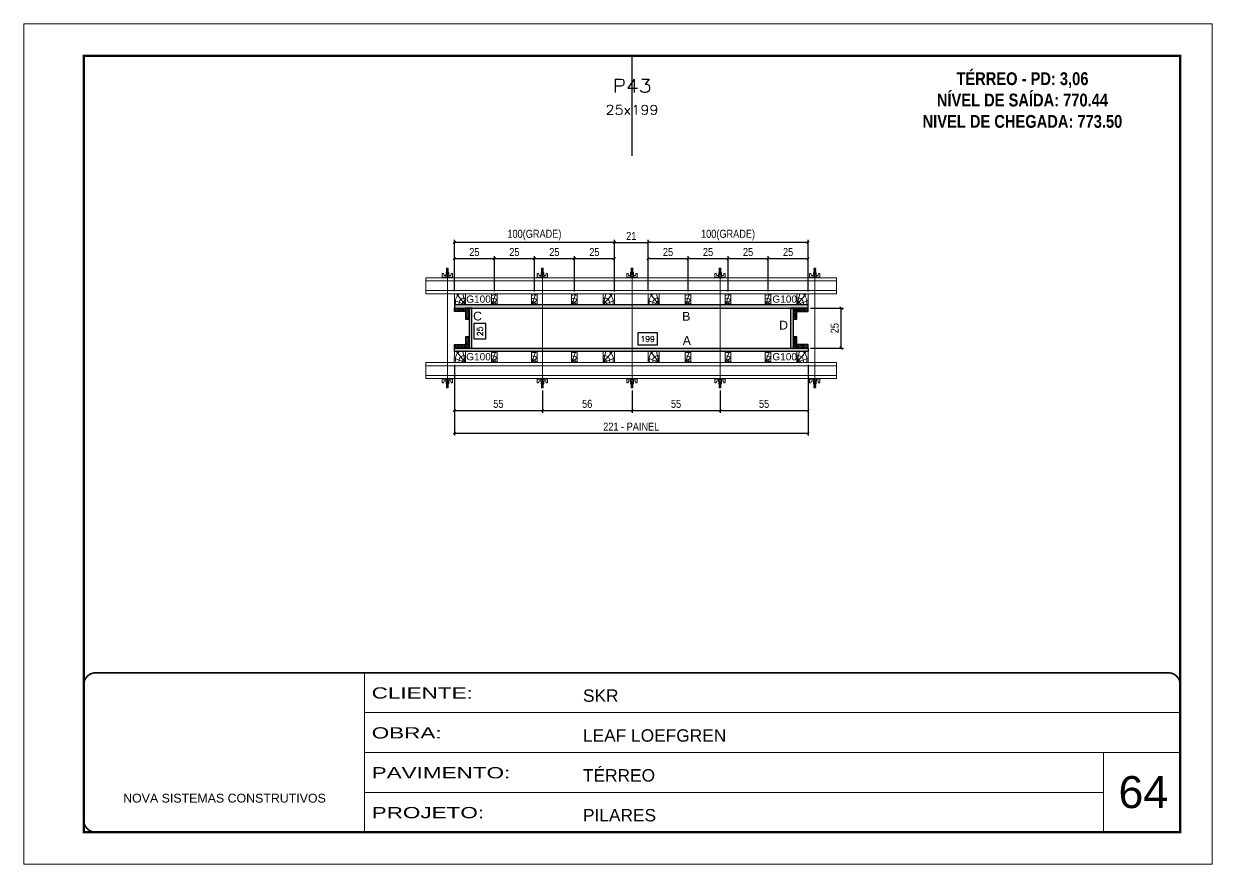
# Model space of a CAD drawing. Extents: x 14400 to 27878, y -21631 to 6985.
# Drawn here: x 19168 to 20653, y -11294 to -10244 of the extents above; entities that cross this region are included whole.
import ezdxf
from ezdxf.enums import TextEntityAlignment as Align

# ---------------------------------------------------------------- set-up
doc = ezdxf.new("R2010")
doc.units = 0
for name, pattern in [('CONTINUO', [0]), ('DASHED', [0.75, 0.5, -0.25]), ('HIDDEN', [0.375, 0.25, -0.125])]:
    doc.linetypes.add(name, pattern=pattern)
for name, color, linetype, lineweight in [('CARIMBO', 255, 'Continuous', 9), ('Folhas', 255, 'Continuous', 9), ('Hachura', 251, 'Continuous', 9), ('Madeira', 126, 'Continuous', 18), ('Perfil Metálico', 224, 'Continuous', 18), ('SARRAFO DE PRESSAO', 251, 'DASHED', 9), ('Texto Seção', 7, 'Continuous', 15)]:
    doc.layers.add(name, color=color, linetype=linetype, lineweight=lineweight)
for name, color, linetype in [('CHAPA', 1, 'Continuous'), ('COTA', 241, 'Continuous'), ('NOMENCLATURA', 7, 'Continuous'), ('SARRAFO', 251, 'Continuous'), ('Texto de Titulo', 7, 'Continuous'), ('Texto Qtd Sarr', 242, 'Continuous'), ('TEXTO_GERAL', 7, 'Continuous')]:
    doc.layers.add(name, color=color, linetype=linetype)
doc.styles.add('ARIAL', font='arial.ttf')
doc.styles.add('COTA TECNICA 2X', font='techl___.ttf', dxfattribs={"height": 10})
doc.styles.add('ROMANC', font='techb___.ttf', dxfattribs={"height": 2.5})
doc.styles.add('ROMANS', font='romans.shx')
doc.styles.add('SANSSERIF', font='sas_____.pfb')
doc.styles.add('Tecnologia', font='')
doc.styles.get('Tecnologia').set_extended_font_data('Forgotten Futurist')
doc.dimstyles.new('SECAO PILAR', dxfattribs={"dimtxt": 10, "dimasz": 3, "dimexe": 3, "dimexo": 3, "dimgap": 3, "dimtad": 1, "dimdec": 1, "dimlfac": 0.5, "dimzin": 12, "dimdsep": 46, "dimtxsty": 'COTA TECNICA 2X', "dimblk1": 'OBLIQUE', "dimblk2": 'OBLIQUE', "dimsah": 1, "dimcen": 0.9, "dimclrd": 256, "dimclre": 256, "dimclrt": 256, "dimadec": 1, "dimazin": 3, "dimtfac": 1, "dimtdec": 1, "dimtmove": 0, "dimatfit": 3, "dimfxl": 1, "dimtolj": 1, "dimtzin": 12, "dimarcsym": 0})
doc.dimstyles.new('SECÇÃO 2', dxfattribs={"dimtxt": 7, "dimasz": 6, "dimexe": 0.18, "dimexo": 2, "dimgap": -4, "dimtad": 3, "dimdec": 1, "dimlfac": 0.5, "dimzin": 12, "dimdsep": 46, "dimtxsty": 'ROMANS', "dimblk": 'ARCHTICK', "dimcen": 0.09, "dimse1": 1, "dimse2": 1, "dimsd1": 1, "dimsd2": 1, "dimclrd": 180, "dimclre": 5, "dimclrt": 1, "dimadec": 0, "dimazin": 3, "dimtfac": 1, "dimtdec": 1, "dimtofl": 0, "dimtmove": 0, "dimatfit": 3, "dimldrblk": 'ARCHTICK', "dimfxl": 1, "dimtolj": 1, "dimtzin": 0, "dimarcsym": 0})

# ---------------------------------------------------------------- blocks, each defined once
blk = doc.blocks.new('9999999999')
at = {"color": 30, "linetype": 'CONTINUO'}
for p, q in [((98564.6, 34230.2), (98564.6, 34429.4)), ((98564.6, 34379.6), (99584, 34379.6)), ((98564.6, 34329.8), (99488, 34329.8)), ((99584, 34329.8), (99488, 34329.8)), ((99488, 34329.8), (99488, 34230.2)), ((98564.6, 34280), (99488, 34280))]:
    blk.add_line(p, q, dxfattribs=at)
at = {"color": 30, "linetype": 'CONTINUO', "const_width": 2}
blk.add_lwpolyline([(99584, 34230.2), (99584, 34414.4, 0.414214), (99569, 34429.4), (98229, 34429.4, 0.414214), (98214, 34414.4), (98214, 34245.2, 0.414214), (98229, 34230.2), (99584, 34230.2)], format="xyb", dxfattribs=at)
at = {"layer": 'Folhas'}
blk.add_lwpolyline([(98139, 34190.2), (99624, 34190.2), (99624, 35240.2), (98139, 35240.2)], close=True, dxfattribs=at)
at = {"layer": 'Folhas', "color": 30, "const_width": 3}
blk.add_lwpolyline([(98214, 34230.2), (99584, 34230.2), (99584, 35200.2), (98214, 35200.2)], close=True, dxfattribs=at)
at = {"color": 7, "linetype": 'Continuous', "ltscale": 5, "style": 'ARIAL'}
for s, height, p in [('SKR', 15.48, (98837.7, 34393.1)), ('LEAF LOEFGREN', 15.483, (98837.7, 34343.3)), ('TÉRREO', 15.48, (98837.7, 34293.5)), ('NOVA SISTEMAS CONSTRUTIVOS', 11.059, (98263.2, 34267.2)), ('PILARES', 15.48, (98837.7, 34243.7))]:
    blk.add_text(s, height=height, dxfattribs=at).set_placement(p)
at = {"layer": 'Folhas', "color": 7, "style": 'Tecnologia', "width": 1.5}
for s, p in [('CLIENTE:', (98573.7, 34397.2)), ('OBRA:', (98573.7, 34347.3)), ('PAVIMENTO:', (98573.7, 34297.5)), ('PROJETO:', (98573.7, 34247.7))]:
    blk.add_text(s, height=14, dxfattribs=at).set_placement(p)
blk = doc.blocks.new('*D2473')
at = {"layer": 'COTA', "color": 180, "lineweight": -2, "transparency": 16777216}
for p, q in [((19745.9, -10618.4), (19730.9, -10618.4)), ((19730.9, -10618.4), (19730.9, -10637.7)), ((19745.9, -10637.7), (19745.9, -10618.4)), ((19730.9, -10637.7), (19745.9, -10637.7))]:
    blk.add_line(p, q, dxfattribs=at)
at = {"layer": 'Defpoints', "color": 0, "transparency": 16777216}
for p in [(19745.8, -10599.2), (19745.8, -10649.2), (19749.9, -10649.2)]:
    blk.add_point(p, dxfattribs=at)
at = {"layer": 'COTA', "color": 1, "transparency": 16777216, "insert": (19738.4, -10628.1), "char_height": 7, "attachment_point": 5, "rotation": 90, "style": 'ROMANS'}
blk.add_mtext('\\A1;25', dxfattribs=at)
blk = doc.blocks.new('_ArchTick')
at = {"color": 0, "linetype": 'ByBlock', "const_width": 0.15}
blk.add_lwpolyline([(-0.5, -0.5), (0.5, 0.5)], dxfattribs=at)
blk = doc.blocks.new('*D2474')
at = {"layer": 'COTA', "color": 180, "lineweight": -2, "transparency": 16777216}
for p, q in [((19960.3, -10630.2), (19935.6, -10630.2)), ((19935.6, -10630.2), (19935.6, -10645.2)), ((19960.3, -10645.2), (19960.3, -10630.2)), ((19935.6, -10645.2), (19960.3, -10645.2))]:
    blk.add_line(p, q, dxfattribs=at)
at = {"layer": 'Defpoints', "color": 0, "transparency": 16777216}
for p in [(19728.5, -10649.2), (20126.5, -10649.2), (20126.5, -10649.2)]:
    blk.add_point(p, dxfattribs=at)
at = {"layer": 'COTA', "color": 1, "transparency": 16777216, "insert": (19948, -10637.7), "char_height": 7, "attachment_point": 5, "style": 'ROMANS'}
blk.add_mtext('\\A1;199', dxfattribs=at)
blk = doc.blocks.new('_Oblique')
at = {"color": 0, "linetype": 'ByBlock', "lineweight": -2}
blk.add_line((-0.5, -0.5), (0.5, 0.5), dxfattribs=at)
blk = doc.blocks.new('*D2475')
at = {"layer": 'COTA', "lineweight": -2, "transparency": 16777216}
for p, q in [((19706.5, -10670.1), (19706.5, -10758.3)), ((20148.5, -10670.1), (20148.5, -10758.3)), ((19706.5, -10755.3), (20148.5, -10755.3))]:
    blk.add_line(p, q, dxfattribs=at)
at = {"layer": 'Defpoints', "color": 0, "transparency": 16777216}
for p in [(19706.5, -10667.1), (20148.5, -10667.1), (20148.5, -10755.3)]:
    blk.add_point(p, dxfattribs=at)
at = {"layer": 'COTA', "lineweight": -2, "transparency": 16777216, "xscale": 3, "yscale": 3, "zscale": 3, "rotation": 180}
blk.add_blockref('_Oblique', (19706.5, -10755.3), dxfattribs=at)
at = {"layer": 'COTA', "lineweight": -2, "transparency": 16777216, "xscale": 3, "yscale": 3, "zscale": 3}
blk.add_blockref('_Oblique', (20148.5, -10755.3), dxfattribs=at)
at = {"layer": 'COTA', "transparency": 16777216, "insert": (19927.5, -10747.2), "char_height": 10, "attachment_point": 5, "style": 'COTA TECNICA 2X'}
blk.add_mtext('\\A1;221 - PAINEL', dxfattribs=at)
blk = doc.blocks.new('*D2476')
at = {"layer": 'COTA', "lineweight": -2, "transparency": 16777216}
for p, q in [((19706.5, -10670.2), (19706.5, -10729.9)), ((19816.5, -10701.9), (19816.5, -10729.9)), ((19706.5, -10726.9), (19816.5, -10726.9))]:
    blk.add_line(p, q, dxfattribs=at)
at = {"layer": 'Defpoints', "color": 0, "transparency": 16777216}
for p in [(19706.5, -10667.2), (19816.5, -10698.9), (19816.5, -10726.9)]:
    blk.add_point(p, dxfattribs=at)
at = {"layer": 'COTA', "lineweight": -2, "transparency": 16777216, "xscale": 3, "yscale": 3, "zscale": 3, "rotation": 180}
blk.add_blockref('_Oblique', (19706.5, -10726.9), dxfattribs=at)
at = {"layer": 'COTA', "lineweight": -2, "transparency": 16777216, "xscale": 3, "yscale": 3, "zscale": 3}
blk.add_blockref('_Oblique', (19816.5, -10726.9), dxfattribs=at)
at = {"layer": 'COTA', "transparency": 16777216, "insert": (19761.5, -10718.8), "char_height": 10, "attachment_point": 5, "style": 'COTA TECNICA 2X'}
blk.add_mtext('\\A1;55', dxfattribs=at)
blk = doc.blocks.new('*D2477')
at = {"layer": 'COTA', "lineweight": -2, "transparency": 16777216}
for p, q in [((20148.5, -10670.2), (20148.5, -10729.9)), ((20038.5, -10701.9), (20038.5, -10729.9)), ((20038.5, -10726.9), (20148.5, -10726.9))]:
    blk.add_line(p, q, dxfattribs=at)
at = {"layer": 'Defpoints', "color": 0, "transparency": 16777216}
for p in [(20148.5, -10667.2), (20038.5, -10698.9), (20148.5, -10726.9)]:
    blk.add_point(p, dxfattribs=at)
at = {"layer": 'COTA', "lineweight": -2, "transparency": 16777216, "xscale": 3, "yscale": 3, "zscale": 3, "rotation": 180}
blk.add_blockref('_Oblique', (20038.5, -10726.9), dxfattribs=at)
at = {"layer": 'COTA', "lineweight": -2, "transparency": 16777216, "xscale": 3, "yscale": 3, "zscale": 3}
blk.add_blockref('_Oblique', (20148.5, -10726.9), dxfattribs=at)
at = {"layer": 'COTA', "transparency": 16777216, "insert": (20093.5, -10718.8), "char_height": 10, "attachment_point": 5, "style": 'COTA TECNICA 2X'}
blk.add_mtext('\\A1;55', dxfattribs=at)
blk = doc.blocks.new('C')
at = {"layer": 'Hachura', "color": 0}
for p, q in [((0, 3.22), (0, -3.22)), ((0.45, 3.22), (0, 3.22)), ((0.46, 3.16), (0, 3.16)), ((0.46, 3.05), (0, 3.05)), ((0.46, 2.88), (0, 2.88)), ((0, 2.75), (0, -1.16)), ((0.46, 2.65), (0, 2.65)), ((0.46, 2.23), (0, 2.23)), ((0.46, 1.51), (0, 1.51)), ((0.39, 0.49), (0.17, 0.49)), ((0.45, -3.23), (0.45, 3.22)), ((0.45, 3.22), (2.58, 3.22)), ((1.74, 0.97), (0.45, 0.97)), ((1.45, 0.1), (0.45, 0.1)), ((1.35, 1.94), (1.35, 0.96)), ((2.58, 2.39), (1.47, 2.09)), ((1.74, -0.97), (1.74, 0.97)), ((1.74, 0.97), (1.74, 0.84)), ((1.74, 0.97), (1.74, 0.84)), ((1.74, 0.84), (3.35, 0.84)), ((3.35, 0.45), (1.74, 0.45)), ((2.58, 3.22), (2.58, 2.39)), ((3.32, 0.84), (3.32, -0.84)), ((3.35, 0.84), (3.35, -0.84)), ((3.68, 0.45), (3.35, 0.45)), ((3.84, -0.52), (3.35, 0.45)), ((3.35, 0.06), (3.67, -0.57)), ((3.68, 0.45), (4.16, -0.52)), ((3.72, 0.5), (4.25, -0.57)), ((4.37, -0.55), (3.83, 0.53)), ((4.15, 0.45), (3.93, 0.45)), ((4.42, -0.52), (3.93, 0.45)), ((4.15, 0.45), (4.26, 0.45)), ((4.26, 0.45), (4.74, -0.52)), ((4.3, 0.5), (4.83, -0.57)), ((4.95, -0.55), (4.41, 0.53)), ((4.51, 0.45), (4.84, 0.45)), ((5, -0.52), (4.51, 0.45)), ((4.84, 0.45), (5.32, -0.52)), ((4.88, 0.5), (5.41, -0.57)), ((5.53, -0.55), (4.99, 0.53)), ((5.58, -0.52), (5.09, 0.45)), ((5.42, 0.45), (5.09, 0.45)), ((5.58, -0.52), (5.09, 0.45)), ((5.42, 0.45), (5.74, -0.19)), ((5.46, 0.5), (5.74, -0.07)), ((5.74, 0.19), (5.57, 0.53)), ((5.74, 0.32), (5.68, 0.45)), ((5.68, 0.45), (5.74, 0.45)), ((5.74, 0.45), (5.9, 0.29)), ((5.74, 0.45), (5.74, -0.52)), ((5.9, -0.36), (5.9, 0.29)), ((0.45, 0), (0, 0)), ((0.46, -1.52), (0, -1.52)), ((0.46, -2.23), (0, -2.23)), ((0.46, -2.65), (0, -2.65)), ((0.46, -2.88), (0, -2.88)), ((0.46, -3.05), (0, -3.05)), ((0.46, -3.16), (0, -3.16)), ((0, -3.22), (2.57, -3.22)), ((0.08, -0.48), (0.29, -0.48)), ((0.29, -0.48), (0.4, -0.48)), ((0.45, 0), (0.45, -0.97)), ((0.45, -0.16), (1.45, -0.16)), ((0.45, -0.65), (0.45, -0.32)), ((0.45, -3.23), (0.45, -0.65)), ((0.45, -0.97), (1.74, -0.97)), ((1.35, -1.94), (1.35, -0.97)), ((2.58, -2.39), (1.47, -2.1)), ((3.35, -0.32), (1.74, -0.32)), ((3.35, -0.84), (1.74, -0.84)), ((2.58, -3.23), (2.58, -2.39)), ((3.35, -0.07), (3.58, -0.52)), ((3.35, -0.52), (3.58, -0.52)), ((3.84, -0.52), (4.16, -0.52)), ((4.42, -0.52), (4.74, -0.52)), ((4.63, -0.52), (4.74, -0.52)), ((5, -0.52), (5.32, -0.52)), ((5.58, -0.52), (5.74, -0.52)), ((5.74, -0.52), (5.9, -0.36)), ((5.74, -0.52), (5.74, -0.52))]:
    blk.add_line(p, q, dxfattribs=at)
for centre, radius, start, end in [((1.52, 1.94), 0.161, 104.74356, 180), ((1.44, -0.03), 0.129, 272.69497, 87.30503), ((3.81, 0.39), 0.143, 25.56881, 154.43119), ((4.39, 0.39), 0.143, 25.56881, 154.43119), ((4.97, 0.39), 0.143, 25.56881, 154.43119), ((5.55, 0.39), 0.143, 25.56881, 154.43119), ((0.17, -0.37), 0.174, 221.74404, 317.85924), ((1.52, -1.94), 0.161, 180, 255.25644), ((3.71, -0.4), 0.174, 222.14076, 318.25596), ((4.29, -0.4), 0.174, 222.14076, 318.25596), ((4.87, -0.4), 0.174, 222.14076, 318.25596), ((5.45, -0.4), 0.174, 222.14076, 318.25596), ((5.61, -0.4), 0.174, 317.85924, 318.25596)]:
    blk.add_arc(centre, radius, start, end, dxfattribs=at)
blk = doc.blocks.new('*D2478')
at = {"layer": 'COTA', "lineweight": -2, "transparency": 16777216}
for p, q in [((19928.5, -10701.9), (19928.5, -10729.9)), ((20038.5, -10701.9), (20038.5, -10729.9)), ((19928.5, -10726.9), (20038.5, -10726.9))]:
    blk.add_line(p, q, dxfattribs=at)
at = {"layer": 'Defpoints', "color": 0, "transparency": 16777216}
for p in [(19928.5, -10698.9), (20038.5, -10698.9), (20038.5, -10726.9)]:
    blk.add_point(p, dxfattribs=at)
at = {"layer": 'COTA', "lineweight": -2, "transparency": 16777216, "xscale": 3, "yscale": 3, "zscale": 3, "rotation": 180}
blk.add_blockref('_Oblique', (19928.5, -10726.9), dxfattribs=at)
at = {"layer": 'COTA', "lineweight": -2, "transparency": 16777216, "xscale": 3, "yscale": 3, "zscale": 3}
blk.add_blockref('_Oblique', (20038.5, -10726.9), dxfattribs=at)
at = {"layer": 'COTA', "transparency": 16777216, "insert": (19983.5, -10718.8), "char_height": 10, "attachment_point": 5, "style": 'COTA TECNICA 2X'}
blk.add_mtext('\\A1;55', dxfattribs=at)
blk = doc.blocks.new('*D2479')
at = {"layer": 'COTA', "lineweight": -2, "transparency": 16777216}
for p, q in [((20151.5, -10599.2), (20192.8, -10599.2)), ((20189.8, -10649.2), (20189.8, -10599.2)), ((20151.5, -10649.2), (20192.8, -10649.2))]:
    blk.add_line(p, q, dxfattribs=at)
at = {"layer": 'Defpoints', "color": 0, "transparency": 16777216}
for p in [(20148.5, -10599.2), (20189.8, -10599.2), (20148.5, -10649.2)]:
    blk.add_point(p, dxfattribs=at)
at = {"layer": 'COTA', "lineweight": -2, "transparency": 16777216, "xscale": 3, "yscale": 3, "zscale": 3}
for p, rotation in [((20189.8, -10599.2), 90), ((20189.8, -10649.2), 270)]:
    blk.add_blockref('_Oblique', p, dxfattribs=dict(at, rotation=rotation))
at = {"layer": 'COTA', "transparency": 16777216, "insert": (20181.7, -10624.2), "char_height": 10, "attachment_point": 5, "rotation": 90, "style": 'COTA TECNICA 2X'}
blk.add_mtext('\\A1;25', dxfattribs=at)
blk = doc.blocks.new('*D2480')
at = {"layer": 'COTA', "lineweight": -2, "transparency": 16777216}
for p, q in [((19816.5, -10701.9), (19816.5, -10729.9)), ((19928.5, -10701.9), (19928.5, -10729.9)), ((19816.5, -10726.9), (19928.5, -10726.9))]:
    blk.add_line(p, q, dxfattribs=at)
at = {"layer": 'Defpoints', "color": 0, "transparency": 16777216}
for p in [(19816.5, -10698.9), (19928.5, -10698.9), (19928.5, -10726.9)]:
    blk.add_point(p, dxfattribs=at)
at = {"layer": 'COTA', "lineweight": -2, "transparency": 16777216, "xscale": 3, "yscale": 3, "zscale": 3, "rotation": 180}
blk.add_blockref('_Oblique', (19816.5, -10726.9), dxfattribs=at)
at = {"layer": 'COTA', "lineweight": -2, "transparency": 16777216, "xscale": 3, "yscale": 3, "zscale": 3}
blk.add_blockref('_Oblique', (19928.5, -10726.9), dxfattribs=at)
at = {"layer": 'COTA', "transparency": 16777216, "insert": (19872.5, -10718.8), "char_height": 10, "attachment_point": 5, "style": 'COTA TECNICA 2X'}
blk.add_mtext('\\A1;56', dxfattribs=at)
blk = doc.blocks.new('PONTALETE')
at = {"layer": 'Madeira'}
for q in [(2.71, 7), (7, 5.76), (7, 1.74)]:
    blk.add_line((0, 0), q, dxfattribs=at)
blk.add_lwpolyline([(0, 0), (7, 0), (7, 7), (0, 7)], close=True, dxfattribs=at)
for centre, radius, start, end in [((2.04, 0.06), 6.23, 37.28179, 109.09128), ((1.09, 0.9), 3.19, 343.60304, 109.98471), ((-0.21, -0.78), 3.09, 14.63219, 86.0383)]:
    blk.add_arc(centre, radius, start, end, dxfattribs=at)
blk = doc.blocks.new('MEIO PONTALETE')
at = {"layer": 'Madeira'}
for q in [(2.71, 7), (3.5, 2.88), (3.5, 0.87)]:
    blk.add_line((0, 0), q, dxfattribs=at)
blk.add_lwpolyline([(0, 0), (3.5, 0), (3.5, 7), (0, 7)], close=True, dxfattribs=at)
for centre, radius, start, end in [((2.04, 0.06), 6.23, 76.44987, 109.09128), ((1.09, 0.9), 3.19, 40.90626, 109.98471), ((-0.21, -0.78), 3.09, 14.63219, 86.0383)]:
    blk.add_arc(centre, radius, start, end, dxfattribs=at)
blk = doc.blocks.new('*D2469')
at = {"layer": 'COTA', "lineweight": -2, "transparency": 16777216}
for p, q in [((19948.5, -10578.1), (19948.5, -10534.2)), ((19948.5, -10537.2), (19998.5, -10537.2)), ((19998.5, -10578.2), (19998.5, -10534.2))]:
    blk.add_line(p, q, dxfattribs=at)
at = {"layer": 'Defpoints', "color": 0, "transparency": 16777216}
for p in [(19998.5, -10537.2), (19948.5, -10581.1), (19998.5, -10581.2)]:
    blk.add_point(p, dxfattribs=at)
at = {"layer": 'COTA', "lineweight": -2, "transparency": 16777216, "xscale": 3, "yscale": 3, "zscale": 3, "rotation": 180}
blk.add_blockref('_Oblique', (19948.5, -10537.2), dxfattribs=at)
at = {"layer": 'COTA', "lineweight": -2, "transparency": 16777216, "xscale": 3, "yscale": 3, "zscale": 3}
blk.add_blockref('_Oblique', (19998.5, -10537.2), dxfattribs=at)
at = {"layer": 'COTA', "transparency": 16777216, "insert": (19973.5, -10529.1), "char_height": 10, "attachment_point": 5, "style": 'COTA TECNICA 2X'}
blk.add_mtext('\\A1;25', dxfattribs=at)
blk = doc.blocks.new('*D2470')
at = {"layer": 'COTA', "lineweight": -2, "transparency": 16777216}
for p, q in [((19948.5, -10578.1), (19948.5, -10514)), ((20148.5, -10517), (19948.5, -10517)), ((20148.5, -10578.2), (20148.5, -10514))]:
    blk.add_line(p, q, dxfattribs=at)
at = {"layer": 'Defpoints', "color": 0, "transparency": 16777216}
for p in [(19948.5, -10517), (19948.5, -10581.1), (20148.5, -10581.2)]:
    blk.add_point(p, dxfattribs=at)
at = {"layer": 'COTA', "lineweight": -2, "transparency": 16777216, "xscale": 3, "yscale": 3, "zscale": 3, "rotation": 180}
blk.add_blockref('_Oblique', (19948.5, -10517), dxfattribs=at)
at = {"layer": 'COTA', "lineweight": -2, "transparency": 16777216, "xscale": 3, "yscale": 3, "zscale": 3}
blk.add_blockref('_Oblique', (20148.5, -10517), dxfattribs=at)
at = {"layer": 'COTA', "transparency": 16777216, "insert": (20048.5, -10507.8), "char_height": 10, "attachment_point": 5, "style": 'COTA TECNICA 2X'}
blk.add_mtext('\\A1;100(GRADE)', dxfattribs=at)
blk = doc.blocks.new('*D2481')
at = {"layer": 'COTA', "lineweight": -2, "transparency": 16777216}
for p, q in [((19998.5, -10578.2), (19998.5, -10534.2)), ((19998.5, -10537.2), (20048.5, -10537.2)), ((20048.5, -10578.2), (20048.5, -10534.2))]:
    blk.add_line(p, q, dxfattribs=at)
at = {"layer": 'Defpoints', "color": 0, "transparency": 16777216}
for p in [(20048.5, -10537.2), (19998.5, -10581.2), (20048.5, -10581.2)]:
    blk.add_point(p, dxfattribs=at)
at = {"layer": 'COTA', "lineweight": -2, "transparency": 16777216, "xscale": 3, "yscale": 3, "zscale": 3, "rotation": 180}
blk.add_blockref('_Oblique', (19998.5, -10537.2), dxfattribs=at)
at = {"layer": 'COTA', "lineweight": -2, "transparency": 16777216, "xscale": 3, "yscale": 3, "zscale": 3}
blk.add_blockref('_Oblique', (20048.5, -10537.2), dxfattribs=at)
at = {"layer": 'COTA', "transparency": 16777216, "insert": (20023.5, -10529.1), "char_height": 10, "attachment_point": 5, "style": 'COTA TECNICA 2X'}
blk.add_mtext('\\A1;25', dxfattribs=at)
blk = doc.blocks.new('*D2482')
at = {"layer": 'COTA', "lineweight": -2, "transparency": 16777216}
for p, q in [((20048.5, -10578.2), (20048.5, -10534.2)), ((20048.5, -10537.2), (20098.5, -10537.2)), ((20098.5, -10578.2), (20098.5, -10534.2))]:
    blk.add_line(p, q, dxfattribs=at)
at = {"layer": 'Defpoints', "color": 0, "transparency": 16777216}
for p in [(20098.5, -10537.2), (20048.5, -10581.2), (20098.5, -10581.2)]:
    blk.add_point(p, dxfattribs=at)
at = {"layer": 'COTA', "lineweight": -2, "transparency": 16777216, "xscale": 3, "yscale": 3, "zscale": 3, "rotation": 180}
blk.add_blockref('_Oblique', (20048.5, -10537.2), dxfattribs=at)
at = {"layer": 'COTA', "lineweight": -2, "transparency": 16777216, "xscale": 3, "yscale": 3, "zscale": 3}
blk.add_blockref('_Oblique', (20098.5, -10537.2), dxfattribs=at)
at = {"layer": 'COTA', "transparency": 16777216, "insert": (20073.5, -10529.1), "char_height": 10, "attachment_point": 5, "style": 'COTA TECNICA 2X'}
blk.add_mtext('\\A1;25', dxfattribs=at)
blk = doc.blocks.new('*D2483')
at = {"layer": 'COTA', "lineweight": -2, "transparency": 16777216}
for p, q in [((20098.5, -10578.2), (20098.5, -10534.2)), ((20098.5, -10537.2), (20148.5, -10537.2)), ((20148.5, -10578.2), (20148.5, -10534.2))]:
    blk.add_line(p, q, dxfattribs=at)
at = {"layer": 'Defpoints', "color": 0, "transparency": 16777216}
for p in [(20148.5, -10537.2), (20098.5, -10581.2), (20148.5, -10581.2)]:
    blk.add_point(p, dxfattribs=at)
at = {"layer": 'COTA', "lineweight": -2, "transparency": 16777216, "xscale": 3, "yscale": 3, "zscale": 3, "rotation": 180}
blk.add_blockref('_Oblique', (20098.5, -10537.2), dxfattribs=at)
at = {"layer": 'COTA', "lineweight": -2, "transparency": 16777216, "xscale": 3, "yscale": 3, "zscale": 3}
blk.add_blockref('_Oblique', (20148.5, -10537.2), dxfattribs=at)
at = {"layer": 'COTA', "transparency": 16777216, "insert": (20123.5, -10529.1), "char_height": 10, "attachment_point": 5, "style": 'COTA TECNICA 2X'}
blk.add_mtext('\\A1;25', dxfattribs=at)
blk = doc.blocks.new('*D2471')
at = {"layer": 'COTA', "lineweight": -2, "transparency": 16777216}
for p, q in [((19706.5, -10578.1), (19706.5, -10534.2)), ((19706.5, -10537.2), (19756.5, -10537.2)), ((19756.5, -10578.2), (19756.5, -10534.2))]:
    blk.add_line(p, q, dxfattribs=at)
at = {"layer": 'Defpoints', "color": 0, "transparency": 16777216}
for p in [(19756.5, -10537.2), (19706.5, -10581.1), (19756.5, -10581.2)]:
    blk.add_point(p, dxfattribs=at)
at = {"layer": 'COTA', "lineweight": -2, "transparency": 16777216, "xscale": 3, "yscale": 3, "zscale": 3, "rotation": 180}
blk.add_blockref('_Oblique', (19706.5, -10537.2), dxfattribs=at)
at = {"layer": 'COTA', "lineweight": -2, "transparency": 16777216, "xscale": 3, "yscale": 3, "zscale": 3}
blk.add_blockref('_Oblique', (19756.5, -10537.2), dxfattribs=at)
at = {"layer": 'COTA', "transparency": 16777216, "insert": (19731.5, -10529.1), "char_height": 10, "attachment_point": 5, "style": 'COTA TECNICA 2X'}
blk.add_mtext('\\A1;25', dxfattribs=at)
blk = doc.blocks.new('*D2472')
at = {"layer": 'COTA', "lineweight": -2, "transparency": 16777216}
for p, q in [((19706.5, -10578.1), (19706.5, -10514)), ((19906.5, -10517), (19706.5, -10517)), ((19906.5, -10578.2), (19906.5, -10514))]:
    blk.add_line(p, q, dxfattribs=at)
at = {"layer": 'Defpoints', "color": 0, "transparency": 16777216}
for p in [(19706.5, -10517), (19706.5, -10581.1), (19906.5, -10581.2)]:
    blk.add_point(p, dxfattribs=at)
at = {"layer": 'COTA', "lineweight": -2, "transparency": 16777216, "xscale": 3, "yscale": 3, "zscale": 3, "rotation": 180}
blk.add_blockref('_Oblique', (19706.5, -10517), dxfattribs=at)
at = {"layer": 'COTA', "lineweight": -2, "transparency": 16777216, "xscale": 3, "yscale": 3, "zscale": 3}
blk.add_blockref('_Oblique', (19906.5, -10517), dxfattribs=at)
at = {"layer": 'COTA', "transparency": 16777216, "insert": (19806.5, -10507.8), "char_height": 10, "attachment_point": 5, "style": 'COTA TECNICA 2X'}
blk.add_mtext('\\A1;100(GRADE)', dxfattribs=at)
blk = doc.blocks.new('*D2484')
at = {"layer": 'COTA', "lineweight": -2, "transparency": 16777216}
for p, q in [((19756.5, -10578.2), (19756.5, -10534.2)), ((19756.5, -10537.2), (19806.5, -10537.2)), ((19806.5, -10578.2), (19806.5, -10534.2))]:
    blk.add_line(p, q, dxfattribs=at)
at = {"layer": 'Defpoints', "color": 0, "transparency": 16777216}
for p in [(19806.5, -10537.2), (19756.5, -10581.2), (19806.5, -10581.2)]:
    blk.add_point(p, dxfattribs=at)
at = {"layer": 'COTA', "lineweight": -2, "transparency": 16777216, "xscale": 3, "yscale": 3, "zscale": 3, "rotation": 180}
blk.add_blockref('_Oblique', (19756.5, -10537.2), dxfattribs=at)
at = {"layer": 'COTA', "lineweight": -2, "transparency": 16777216, "xscale": 3, "yscale": 3, "zscale": 3}
blk.add_blockref('_Oblique', (19806.5, -10537.2), dxfattribs=at)
at = {"layer": 'COTA', "transparency": 16777216, "insert": (19781.5, -10529.1), "char_height": 10, "attachment_point": 5, "style": 'COTA TECNICA 2X'}
blk.add_mtext('\\A1;25', dxfattribs=at)
blk = doc.blocks.new('*D2485')
at = {"layer": 'COTA', "lineweight": -2, "transparency": 16777216}
for p, q in [((19806.5, -10578.2), (19806.5, -10534.2)), ((19806.5, -10537.2), (19856.5, -10537.2)), ((19856.5, -10578.2), (19856.5, -10534.2))]:
    blk.add_line(p, q, dxfattribs=at)
at = {"layer": 'Defpoints', "color": 0, "transparency": 16777216}
for p in [(19856.5, -10537.2), (19806.5, -10581.2), (19856.5, -10581.2)]:
    blk.add_point(p, dxfattribs=at)
at = {"layer": 'COTA', "lineweight": -2, "transparency": 16777216, "xscale": 3, "yscale": 3, "zscale": 3, "rotation": 180}
blk.add_blockref('_Oblique', (19806.5, -10537.2), dxfattribs=at)
at = {"layer": 'COTA', "lineweight": -2, "transparency": 16777216, "xscale": 3, "yscale": 3, "zscale": 3}
blk.add_blockref('_Oblique', (19856.5, -10537.2), dxfattribs=at)
at = {"layer": 'COTA', "transparency": 16777216, "insert": (19831.5, -10529.1), "char_height": 10, "attachment_point": 5, "style": 'COTA TECNICA 2X'}
blk.add_mtext('\\A1;25', dxfattribs=at)
blk = doc.blocks.new('*D2486')
at = {"layer": 'COTA', "lineweight": -2, "transparency": 16777216}
for p, q in [((19856.5, -10578.2), (19856.5, -10534.2)), ((19856.5, -10537.2), (19906.5, -10537.2)), ((19906.5, -10578.2), (19906.5, -10534.2))]:
    blk.add_line(p, q, dxfattribs=at)
at = {"layer": 'Defpoints', "color": 0, "transparency": 16777216}
for p in [(19906.5, -10537.2), (19856.5, -10581.2), (19906.5, -10581.2)]:
    blk.add_point(p, dxfattribs=at)
at = {"layer": 'COTA', "lineweight": -2, "transparency": 16777216, "xscale": 3, "yscale": 3, "zscale": 3, "rotation": 180}
blk.add_blockref('_Oblique', (19856.5, -10537.2), dxfattribs=at)
at = {"layer": 'COTA', "lineweight": -2, "transparency": 16777216, "xscale": 3, "yscale": 3, "zscale": 3}
blk.add_blockref('_Oblique', (19906.5, -10537.2), dxfattribs=at)
at = {"layer": 'COTA', "transparency": 16777216, "insert": (19881.5, -10529.1), "char_height": 10, "attachment_point": 5, "style": 'COTA TECNICA 2X'}
blk.add_mtext('\\A1;25', dxfattribs=at)
blk = doc.blocks.new('*D2487')
at = {"layer": 'COTA', "lineweight": -2, "transparency": 16777216}
for p, q in [((19906.5, -10578.2), (19906.5, -10514)), ((19906.5, -10517), (19948.5, -10517)), ((19948.5, -10578.1), (19948.5, -10514))]:
    blk.add_line(p, q, dxfattribs=at)
at = {"layer": 'Defpoints', "color": 0, "transparency": 16777216}
for p in [(19948.5, -10517), (19906.5, -10581.2), (19948.5, -10581.1)]:
    blk.add_point(p, dxfattribs=at)
at = {"layer": 'COTA', "lineweight": -2, "transparency": 16777216, "xscale": 3, "yscale": 3, "zscale": 3, "rotation": 180}
blk.add_blockref('_Oblique', (19906.5, -10517), dxfattribs=at)
at = {"layer": 'COTA', "lineweight": -2, "transparency": 16777216, "xscale": 3, "yscale": 3, "zscale": 3}
blk.add_blockref('_Oblique', (19948.5, -10517), dxfattribs=at)
at = {"layer": 'COTA', "transparency": 16777216, "insert": (19927.5, -10509), "char_height": 10, "attachment_point": 5, "style": 'COTA TECNICA 2X'}
blk.add_mtext('\\A1;21', dxfattribs=at)
blk = doc.blocks.new('titulo1')
at = {"layer": 'Defpoints', "color": 252, "linetype": 'HIDDEN', "ltscale": 2}
blk.add_line((0, 0), (0, 125), dxfattribs=at)
at = {"layer": 'Defpoints', "style": 'ROMANS', "oblique": 15}
blk.add_attdef('FOLHA', text='', height=10, dxfattribs=at).set_placement((0, 15.6), align=Align.MIDDLE_CENTER)
at = {"layer": 'Texto Qtd Sarr', "color": 3, "style": 'ROMANS', "oblique": 15}
for tag, height, p in [('TITULO', 17, (0, 71.4)), ('SEÇÃO', 12, (0, 41.5))]:
    blk.add_attdef(tag, text='', height=height, dxfattribs=at).set_placement(p, align=Align.MIDDLE_CENTER)

msp = doc.modelspace()

# ---------------------------------------------------------------- hatches: boundary and pattern name
at = {"layer": 'Hachura'}
h = msp.add_hatch(color=256, dxfattribs=at)
h.dxf.hatch_style = 1
h.paths.add_polyline_path([(20148.47, -10599.15), (20148.47, -10595.15), (19706.47, -10595.15), (19706.47, -10599.15)])
h = msp.add_hatch(dxfattribs=at)
h.set_pattern_fill('ANSI31', color=256, scale=0.5, angle=180, style=0)
h.set_pattern_definition([(225, (10582.515, -33494.9595), (1.12253202, -1.12253202), [])])
h.paths.add_polyline_path([(19720.47, -10603.55), (19720.47, -10599.15), (19706.47, -10599.15), (19706.47, -10603.55)])
h = msp.add_hatch(dxfattribs=at)
h.set_pattern_fill('ANSI31', color=256, scale=0.5, angle=270, style=0)
h.set_pattern_definition([(315, (42616.275, -20102.1032), (1.12253202, 1.12253202), [])])
h.paths.add_polyline_path([(19724.87, -10613.15), (19720.47, -10613.15), (19720.47, -10599.15), (19724.87, -10599.15)])
h = msp.add_hatch(color=256, dxfattribs=at)
h.dxf.hatch_style = 1
h.paths.add_polyline_path([(19724.87, -10649.15), (19728.47, -10649.15), (19728.47, -10599.15), (19724.87, -10599.15)])
h = msp.add_hatch(color=256, dxfattribs=at)
h.dxf.hatch_style = 1
h.paths.add_polyline_path([(20126.47, -10649.15), (20130.07, -10649.15), (20130.07, -10599.15), (20126.47, -10599.15)])
h = msp.add_hatch(dxfattribs=at)
h.set_pattern_fill('ANSI31', color=256, scale=0.5, angle=270, style=0)
h.set_pattern_definition([(315, (43025.875, -20102.1032), (1.12253202, 1.12253202), [])])
h.paths.add_polyline_path([(20134.47, -10613.15), (20130.07, -10613.15), (20130.07, -10599.15), (20134.47, -10599.15)])
h = msp.add_hatch(dxfattribs=at)
h.set_pattern_fill('ANSI31', color=256, scale=0.5, angle=180, style=0)
h.set_pattern_definition([(225, (11010.515, -33528.5595), (1.12253202, -1.12253202), [])])
h.paths.add_polyline_path([(20148.47, -10599.15), (20148.47, -10603.55), (20134.47, -10603.55), (20134.47, -10599.15)])
h = msp.add_hatch(dxfattribs=at)
h.set_pattern_fill('ANSI31', color=256, scale=0.5, angle=180, style=0)
h.set_pattern_definition([(225, (10582.515, -33540.5595), (1.12253202, -1.12253202), [])])
h.paths.add_polyline_path([(19720.47, -10649.15), (19720.47, -10644.75), (19706.47, -10644.75), (19706.47, -10649.15)])
h = msp.add_hatch(dxfattribs=at)
h.set_pattern_fill('ANSI31', color=256, scale=0.5, angle=270, style=0)
h.set_pattern_definition([(315, (42616.275, -20138.1032), (1.12253202, 1.12253202), [])])
h.paths.add_polyline_path([(19724.87, -10649.15), (19720.47, -10649.15), (19720.47, -10635.15), (19724.87, -10635.15)])
h = msp.add_hatch(dxfattribs=at)
h.set_pattern_fill('ANSI31', color=256, scale=0.5, angle=270, style=0)
h.set_pattern_definition([(315, (43025.875, -20138.1032), (1.12253202, 1.12253202), [])])
h.paths.add_polyline_path([(20134.47, -10649.15), (20130.07, -10649.15), (20130.07, -10635.15), (20134.47, -10635.15)])
h = msp.add_hatch(dxfattribs=at)
h.set_pattern_fill('ANSI31', color=256, scale=0.5, angle=180, style=0)
h.set_pattern_definition([(225, (10645.515, -33540.5595), (1.12253202, -1.12253202), [])])
h.paths.add_polyline_path([(20134.47, -10649.15), (20134.47, -10644.75), (20148.47, -10644.75), (20148.47, -10649.15)])
h = msp.add_hatch(color=256, dxfattribs=at)
h.dxf.hatch_style = 1
h.paths.add_polyline_path([(20148.47, -10649.15), (20148.47, -10653.15), (19706.47, -10653.15), (19706.47, -10649.15)])

# ---------------------------------------------------------------- linework, layer by layer
at = {"layer": 'CHAPA'}
for points in [[(20148.47, -10599.15), (20148.47, -10595.15), (19706.47, -10595.15), (19706.47, -10599.15)], [(19724.87, -10649.15), (19728.47, -10649.15), (19728.47, -10599.15), (19724.87, -10599.15)], [(20126.47, -10649.15), (20130.07, -10649.15), (20130.07, -10599.15), (20126.47, -10599.15)], [(20148.47, -10649.15), (20148.47, -10653.15), (19706.47, -10653.15), (19706.47, -10649.15)]]:
    msp.add_lwpolyline(points, close=True, dxfattribs=at)
at = {"layer": 'Hachura'}
for p, q in [((19697.78, -10697.92), (19697.78, -10554.18)), ((19816.47, -10697.92), (19816.47, -10554.18)), ((19928.47, -10697.92), (19928.47, -10554.18)), ((20038.47, -10697.92), (20038.47, -10554.18)), ((20156.86, -10697.92), (20156.86, -10554.18))]:
    msp.add_line(p, q, dxfattribs=at)
at = {"layer": 'Madeira'}
for points in [[(19706.47, -10595.15), (19706.48, -10581.15), (19906.48, -10581.15), (19906.46, -10595.15)], [(19948.47, -10595.15), (19948.49, -10581.15), (20148.48, -10581.15), (20148.47, -10595.15)], [(19706.45, -10667.14), (19706.47, -10653.14), (19906.46, -10653.14), (19906.44, -10667.14)], [(19948.46, -10667.14), (19948.47, -10653.14), (20148.47, -10653.14), (20148.45, -10667.14)]]:
    msp.add_lwpolyline(points, close=True, dxfattribs=at)
at = {"layer": 'Perfil Metálico'}
for p, q in [((20184.18, -10565.21), (19670.75, -10565.21)), ((20184.18, -10577.21), (19670.75, -10577.21)), ((20184.18, -10671.15), (19670.75, -10671.15)), ((20184.18, -10683.15), (19670.75, -10683.15))]:
    msp.add_line(p, q, dxfattribs=at)
for points in [[(20184.18, -10581.15), (20184.18, -10561.15), (19670.75, -10561.21), (19670.75, -10581.21)], [(19670.75, -10667.15), (19670.75, -10687.15), (20184.18, -10687.09), (20184.18, -10667.09)]]:
    msp.add_lwpolyline(points, close=True, dxfattribs=at)
at = {"layer": 'SARRAFO'}
for points in [[(19706.47, -10599.15), (19720.47, -10599.15), (19720.47, -10603.55), (19706.47, -10603.55)], [(19706.47, -10599.15), (19720.47, -10599.15), (19720.47, -10603.55), (19706.47, -10603.55)], [(19720.47, -10599.15), (19720.47, -10613.15), (19724.87, -10613.15), (19724.87, -10599.15)], [(19720.47, -10599.15), (19720.47, -10613.15), (19724.87, -10613.15), (19724.87, -10599.15)], [(20130.07, -10599.15), (20130.07, -10613.15), (20134.47, -10613.15), (20134.47, -10599.15)], [(20130.07, -10599.15), (20130.07, -10613.15), (20134.47, -10613.15), (20134.47, -10599.15)], [(20134.47, -10603.55), (20148.47, -10603.55), (20148.47, -10599.15), (20134.47, -10599.15)], [(20134.47, -10603.55), (20148.47, -10603.55), (20148.47, -10599.15), (20134.47, -10599.15)], [(19706.47, -10644.75), (19720.47, -10644.75), (19720.47, -10649.15), (19706.47, -10649.15)], [(19706.47, -10644.75), (19720.47, -10644.75), (19720.47, -10649.15), (19706.47, -10649.15)], [(19720.47, -10635.15), (19720.47, -10649.15), (19724.87, -10649.15), (19724.87, -10635.15)], [(19720.47, -10635.15), (19720.47, -10649.15), (19724.87, -10649.15), (19724.87, -10635.15)], [(20130.07, -10635.15), (20130.07, -10649.15), (20134.47, -10649.15), (20134.47, -10635.15)], [(20130.07, -10635.15), (20130.07, -10649.15), (20134.47, -10649.15), (20134.47, -10635.15)], [(20148.47, -10644.75), (20134.47, -10644.75), (20134.47, -10649.15), (20148.47, -10649.15)], [(20148.47, -10644.75), (20134.47, -10644.75), (20134.47, -10649.15), (20148.47, -10649.15)]]:
    msp.add_lwpolyline(points, close=True, dxfattribs=at)

# ---------------------------------------------------------------- block references
at = {"layer": 'Hachura', "linetype": 'Continuous', "yscale": 2, "zscale": 2}
for p, xscale, rotation in [((19697.79, -10561.18), -2, 270), ((19816.46, -10561.18), 2, 90.00000000000001), ((19928.46, -10561.18), 2, 90.00000000000001), ((20038.46, -10561.18), 2, 90.00000000000001), ((20156.85, -10561.18), 2, 90.00000000000001), ((19697.78, -10687.12), 2, 270), ((19816.47, -10687.12), -2, 90), ((19928.47, -10687.12), -2, 90), ((20038.47, -10687.12), -2, 90), ((20156.86, -10687.12), -2, 90)]:
    msp.add_blockref('C', p, dxfattribs=dict(at, xscale=xscale, rotation=rotation))
at = {"layer": 'Madeira'}
for name, p, xscale, yscale, zscale, rotation in [('PONTALETE', (19720.47, -10595.16), 2, 2, 2, 89.93708930310329), ('MEIO PONTALETE', (19752.97, -10595.15), 1.999999997962732, 1.999999997962732, 1.999999997962732, 359.9370893031033), ('MEIO PONTALETE', (19802.97, -10595.15), 1.999999997962732, 1.999999997962732, 1.999999997962732, 359.9370893031033), ('MEIO PONTALETE', (19852.97, -10595.15), 1.999999997962732, 1.999999997962732, 1.999999997962732, 359.9370893031033), ('PONTALETE', (19892.46, -10595.14), -2, 2, 2, 269.9370893031033), ('PONTALETE', (19962.47, -10595.16), 2, 2, 2, 89.93708930310329), ('MEIO PONTALETE', (19994.97, -10595.15), 1.999999997962732, 1.999999997962732, 1.999999997962732, 359.9370893031033), ('MEIO PONTALETE', (20044.97, -10595.15), 1.999999997962732, 1.999999997962732, 1.999999997962732, 359.9370893031033), ('MEIO PONTALETE', (20094.97, -10595.15), 1.999999997962732, 1.999999997962732, 1.999999997962732, 359.9370893031033), ('PONTALETE', (20134.47, -10595.14), -2, 2, 2, 269.9370893031033), ('PONTALETE', (19720.45, -10667.14), 2, 2, 2, 89.93708930310329), ('MEIO PONTALETE', (19752.95, -10667.13), 1.999999997962732, 1.999999997962732, 1.999999997962732, 359.9370893031033), ('MEIO PONTALETE', (19802.95, -10667.13), 1.999999997962732, 1.999999997962732, 1.999999997962732, 359.9370893031033), ('MEIO PONTALETE', (19852.95, -10667.13), 1.999999997962732, 1.999999997962732, 1.999999997962732, 359.9370893031033), ('PONTALETE', (19892.44, -10667.12), -2, 2, 2, 269.9370893031033), ('PONTALETE', (19962.46, -10667.14), 2, 2, 2, 89.93708930310329), ('MEIO PONTALETE', (19994.96, -10667.13), 1.999999997962732, 1.999999997962732, 1.999999997962732, 359.9370893031033), ('MEIO PONTALETE', (20044.96, -10667.13), 1.999999997962732, 1.999999997962732, 1.999999997962732, 359.9370893031033), ('MEIO PONTALETE', (20094.96, -10667.13), 1.999999997962732, 1.999999997962732, 1.999999997962732, 359.9370893031033), ('PONTALETE', (20134.45, -10667.12), -2, 2, 2, 269.9370893031033)]:
    msp.add_blockref(name, p, dxfattribs=dict(at, xscale=xscale, yscale=yscale, zscale=zscale, rotation=rotation))
at = {"layer": 'SARRAFO DE PRESSAO', "color": 6, "linetype": 'ByBlock'}
msp.add_blockref('9999999999', (-78970.51, -45484.1), dxfattribs=at)
at = {"layer": 'Texto Seção'}
ref = msp.add_blockref('titulo1', (19928.47, -10408.9), dxfattribs=at)
ref.add_attrib('TITULO', 'P43', dxfattribs={"layer": 'Texto de Titulo', "color": 7, "height": 17, "style": 'ROMANS', "width": 1.1}).set_placement((19928.47, -10321.4), align=Align.MIDDLE_CENTER)
ref.add_attrib('SEÇÃO', '25x199', dxfattribs={"layer": 'Texto de Titulo', "color": 7, "height": 12, "style": 'ROMANS', "width": 1.1}).set_placement((19928.47, -10351.4), align=Align.MIDDLE_CENTER)

# ---------------------------------------------------------------- texts
at = {"layer": 'CARIMBO', "style": 'ARIAL'}
msp.add_text('64', height=40, dxfattribs=at).set_placement((20536.33, -11223.76))
at = {"layer": 'NOMENCLATURA', "color": 2, "insert": (20416.31, -10277.84), "char_height": 16, "attachment_point": 2, "style": 'ROMANC'}
msp.add_mtext_dynamic_manual_height_columns('\\PTÉRREO - PD: 3,06\\PNÍVEL DE SAÍDA: 770.44\\PNIVEL DE CHEGADA: 773.50', width=432.3511, gutter_width=1, heights=[0], dxfattribs=at)
at = {"layer": 'TEXTO_GERAL', "color": 0, "linetype": 'Continuous', "style": 'SANSSERIF'}
for p in [(19721.32, -10587.85), (20103.87, -10587.85), (19721.31, -10659.84), (20103.85, -10659.84)]:
    msp.add_text('G100', height=9, dxfattribs=at).set_placement(p, align=Align.MIDDLE_LEFT)
at = {"layer": 'TEXTO_GERAL', "style": 'ARIAL'}
for s, p in [('C', (19735.48, -10609.1)), ('B', (19996.23, -10609.4)), ('D', (20117.83, -10620.43)), ('A', (19996.98, -10639.63))]:
    msp.add_text(s, height=11, dxfattribs=at).set_placement(p, align=Align.MIDDLE_CENTER)

# ---------------------------------------------------------------- dimensions: what is measured, and where the dimension line sits
at = {"layer": 'COTA'}
for base, p1, p2, text, picture, middle in [((19706.48, -10517.02), (19906.48, -10581.17), (19706.48, -10581.14), '<>(GRADE)', '*D2472', (19806.48, -10507.8)), ((19948.49, -10517.02), (20148.48, -10581.17), (19948.49, -10581.14), '<>(GRADE)', '*D2470', (20048.49, -10507.8)), ((20148.47, -10755.31), (19706.47, -10667.14), (20148.47, -10667.1), '<> - PAINEL', '*D2475', (19927.47, -10747.24))]:
    dim = msp.add_linear_dim(base=base, p1=p1, p2=p2, text=text, dimstyle='SECAO PILAR', dxfattribs=at)
    dim.commit()
    dim.dimension.update_dxf_attribs({"geometry": picture, "text_midpoint": middle})
for base, p1, p2, picture, middle in [((19948.49, -10517.02), (19906.48, -10581.18), (19948.49, -10581.14), '*D2487', (19927.48, -10508.96)), ((19756.48, -10537.21), (19706.48, -10581.14), (19756.48, -10581.15), '*D2471', (19731.48, -10529.1)), ((19806.48, -10537.21), (19756.48, -10581.15), (19806.48, -10581.15), '*D2484', (19781.48, -10529.1)), ((19856.48, -10537.21), (19806.48, -10581.15), (19856.48, -10581.15), '*D2485', (19831.48, -10529.1)), ((19906.48, -10537.21), (19856.48, -10581.15), (19906.48, -10581.15), '*D2486', (19881.48, -10529.1)), ((19998.49, -10537.21), (19948.49, -10581.14), (19998.49, -10581.15), '*D2469', (19973.49, -10529.1)), ((20048.49, -10537.21), (19998.49, -10581.15), (20048.49, -10581.15), '*D2481', (20023.49, -10529.1)), ((20098.49, -10537.21), (20048.49, -10581.15), (20098.49, -10581.15), '*D2482', (20073.49, -10529.1)), ((20148.48, -10537.21), (20098.49, -10581.15), (20148.48, -10581.15), '*D2483', (20123.49, -10529.1)), ((19816.53, -10726.89), (19706.47, -10667.15), (19816.53, -10698.92), '*D2476', (19761.5, -10718.78)), ((20148.47, -10726.89), (20038.53, -10698.92), (20148.47, -10667.15), '*D2477', (20093.5, -10718.78)), ((19928.53, -10726.89), (19816.53, -10698.92), (19928.53, -10698.92), '*D2480', (19872.53, -10718.78)), ((20038.53, -10726.89), (19928.53, -10698.92), (20038.53, -10698.92), '*D2478', (19983.53, -10718.78))]:
    dim = msp.add_linear_dim(base=base, p1=p1, p2=p2, dimstyle='SECAO PILAR', dxfattribs=at)
    dim.commit()
    dim.dimension.update_dxf_attribs({"geometry": picture, "text_midpoint": middle})
dim = msp.add_linear_dim(base=(19749.88, -10649.15), p1=(19745.79, -10599.15), p2=(19745.79, -10649.15), angle=270, dimstyle='SECÇÃO 2', dxfattribs=at)
dim.commit()
dim.dimension.update_dxf_attribs({"geometry": '*D2473', "text_midpoint": (19749.88, -10628.08), "dimtype": 160})
dim = msp.add_linear_dim(base=(20189.77, -10599.15), p1=(20148.47, -10649.15), p2=(20148.47, -10599.15), angle=90, dimstyle='SECAO PILAR', dxfattribs=at)
dim.commit()
dim.dimension.update_dxf_attribs({"geometry": '*D2479', "text_midpoint": (20181.66, -10624.15)})
dim = msp.add_linear_dim(base=(20126.47, -10649.15), p1=(19728.47, -10649.15), p2=(20126.47, -10649.15), dimstyle='SECÇÃO 2', dxfattribs=at)
dim.commit()
dim.dimension.update_dxf_attribs({"geometry": '*D2474', "text_midpoint": (19947.98, -10649.15), "dimtype": 160})

doc.saveas('drawing.dxf')
